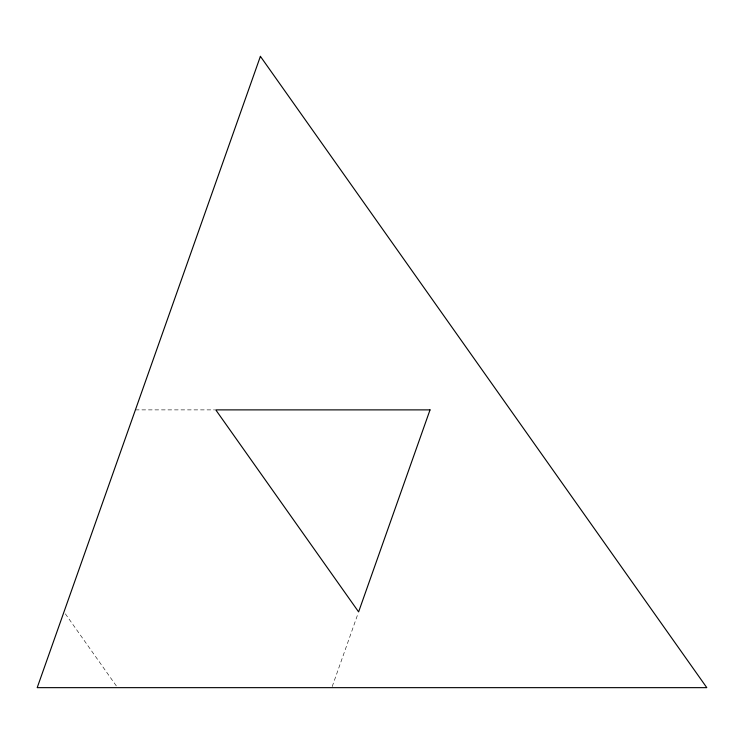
<?xml version="1.0" encoding="UTF-8"?>
<svg xmlns="http://www.w3.org/2000/svg" width="744" height="744" viewBox="0 0 744 744"><rect width="100%" height="100%" fill="white"/><g stroke="black" fill="none" stroke-linecap="round" stroke-linejoin="round"><path stroke-width="0.56" stroke-dasharray="3.72 2.79" d="M332.205 686.572L358.227 612.982M135.408 409.879L214.616 409.879M65.323 613.791L116.882 686.703"/><path stroke-width="1.12" d="M260.4 56.349L37.2 687.651L706.8 687.651L260.4 56.349M430.032 409.879L358.608 611.894L215.76 409.879L430.032 409.879"/></g></svg>
